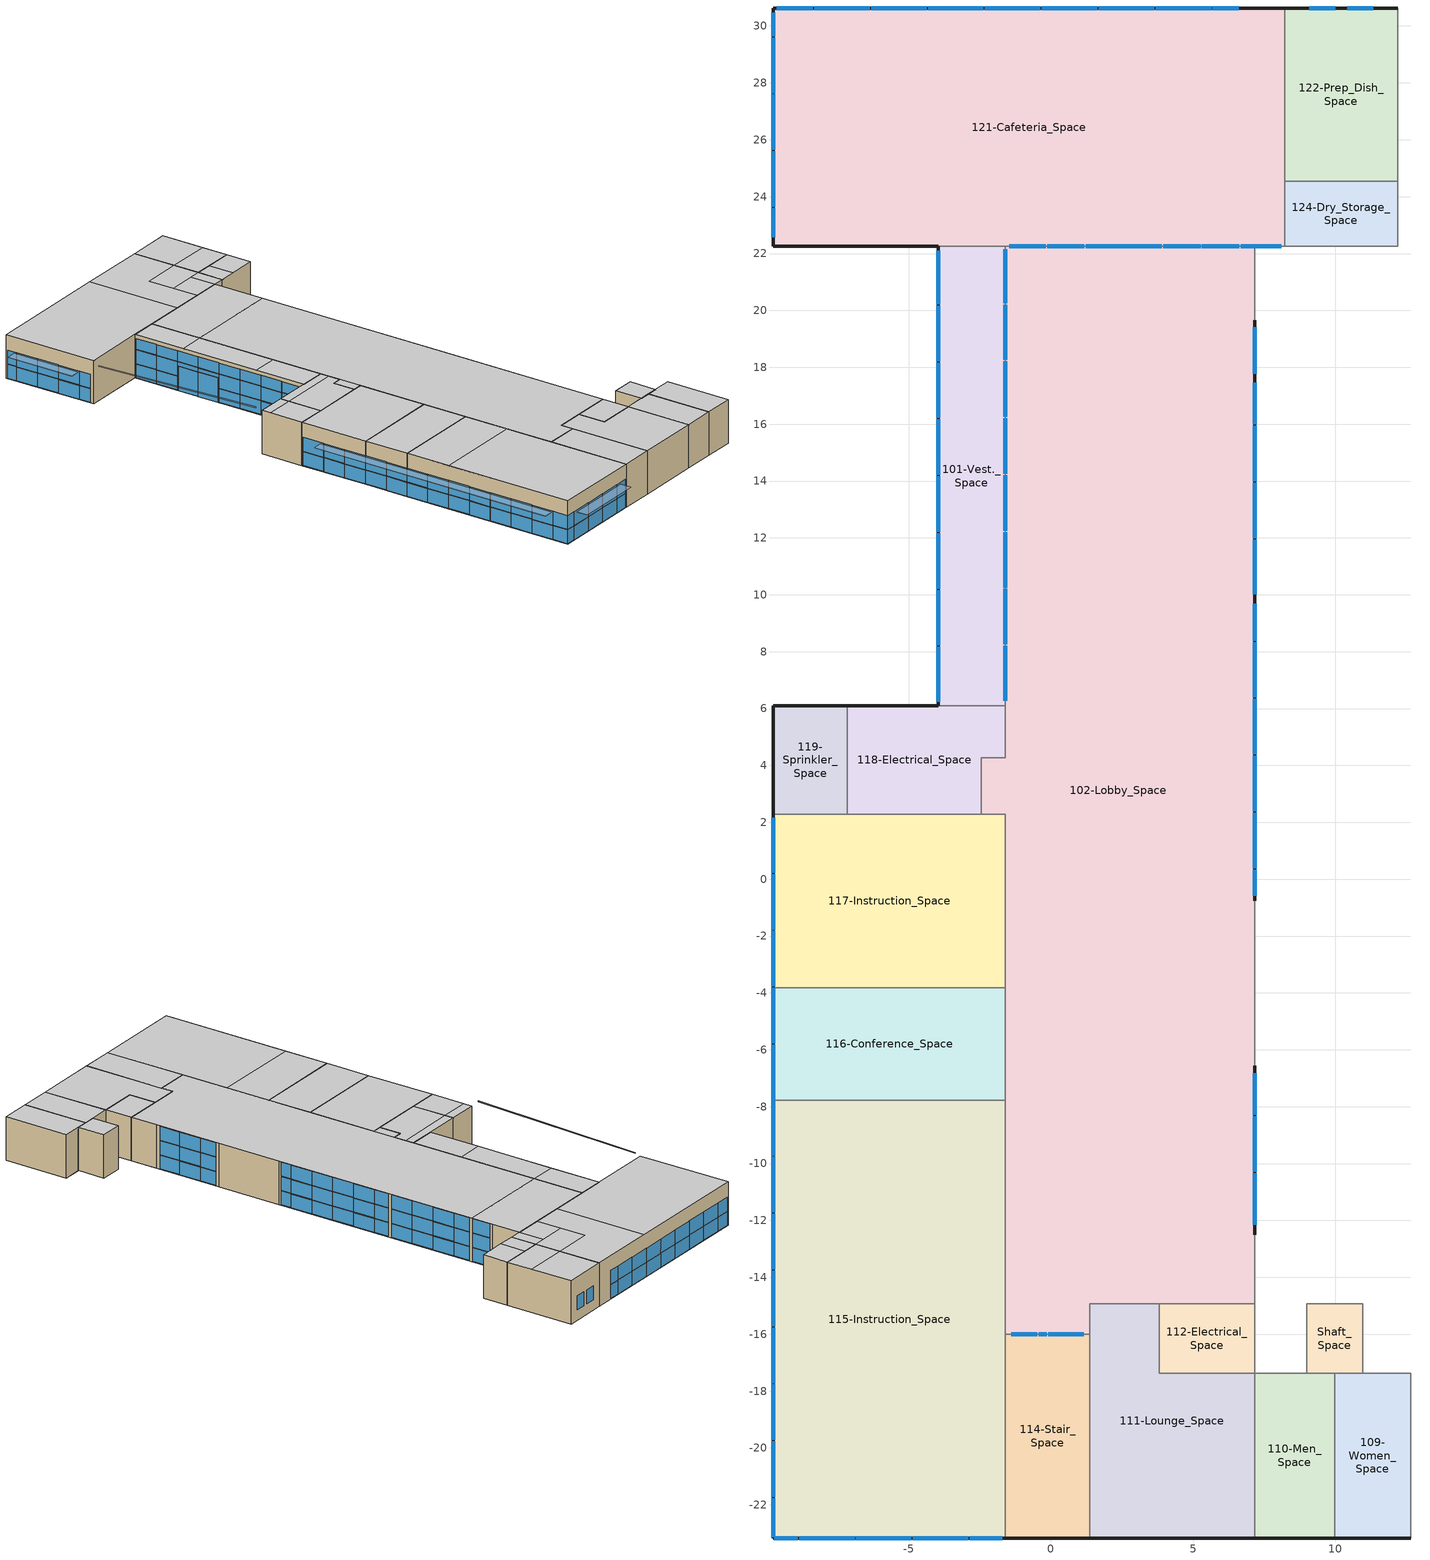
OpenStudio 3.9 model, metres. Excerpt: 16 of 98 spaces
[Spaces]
119-Sprinkler_Space
 floor ground: -7.16,6.1 -7.16,2.29 -9.75,2.29 -9.75,6.1 z0
 wall outside: -7.16,6.1 -9.75,6.1 -9.75,2.29 z0:3.8
 wall to 117-Instruction_Space: -9.75,2.29 -7.16,2.29 z0:3.8
 wall to 118-Electrical_Space: -7.16,2.29 -7.16,6.1 z0:3.8
 ceiling to 221-Instruction_Space: -9.75,6.1 -9.75,5.33 -7.16,5.33 -7.16,6.1 z3.8
 ceiling to 219-Library_Space: -9.75,5.33 -9.75,2.29 -7.16,2.29 -7.16,5.33 z3.8
112-Electrical_Space
 floor ground: 7.16,-14.94 7.16,-17.37 3.81,-17.37 3.81,-14.94 z0
 wall to 111-Lounge_Space: 3.81,-14.94 3.81,-17.37 7.16,-17.37 z0:3.8
 wall to 107-Corridor_Space: 7.16,-17.37 7.16,-14.94 z0:3.8
 wall to 102-Lobby_Space: 7.16,-14.94 3.81,-14.94 z0:3.8
 ceiling to 214-Electrical_Space: 3.81,-14.94 3.81,-17.37 7.16,-17.37 7.16,-14.94 z3.8
110-Men_Space
 floor ground: 9.98,-17.37 9.98,-23.16 7.16,-23.16 7.16,-17.37 z0
 wall outside: 7.16,-23.16 9.98,-23.16 z0:3.8
 wall to 109-Women_Space: 9.98,-23.16 9.98,-17.37 z0:3.8
 wall to Shaft_Space: 9.98,-17.37 8.99,-17.37 z0:3.8
 wall to 107-Corridor_Space: 8.99,-17.37 7.16,-17.37 z0:3.8
 wall to 111-Lounge_Space: 7.16,-17.37 7.16,-23.16 z0:3.8
 ceiling to 211-Women_Space: 7.16,-17.37 7.16,-23.16 9.98,-23.16 9.98,-17.37 z3.8
109-Women_Space
 floor ground: 12.65,-17.37 12.65,-23.16 9.98,-23.16 9.98,-17.37 z0
 wall outside: 9.98,-23.16 12.65,-23.16 z0:3.8
 wall to 108-Instruction_Space: 12.65,-23.16 12.65,-17.37 z0:3.8
 wall to Shaft_Space: 10.97,-17.37 9.98,-17.37 z0:3.8
 wall to 107-Corridor_Space: 12.65,-17.37 10.97,-17.37 z0:3.8
 ceiling to 210-Men_Space: 9.98,-17.37 9.98,-23.16 12.65,-23.16 12.65,-17.37 z3.8
102-Lobby_Space
 floor ground: 7.16,22.25 7.16,-14.94 1.37,-14.94 1.37,-16 -1.6,-16 -1.6,2.29 -2.44,2.29 -2.44,4.27 -1.6,4.27 -1.6,22.25 z0
 wall outside: 7.16,-0.76 7.16,19.66 / 7.16,-12.5 7.16,-6.55 z0:3.8
 wall to 118-Electrical_Space: -1.6,6.1 -1.6,4.27 -2.44,4.27 -2.44,2.29 z0:3.8
 wall to 117-Instruction_Space: -2.44,2.29 -1.6,2.29 -1.6,-3.81 z0:3.8
 wall to 115-Instruction_Space: -1.6,-7.77 -1.6,-16 z0:3.8
 wall to 116-Conference_Space: -1.6,-3.81 -1.6,-7.77 z0:3.8
 wall to 114-Stair_Space: -1.6,-16 1.37,-16 z0:3.8
 wall to 111-Lounge_Space: 1.37,-16 1.37,-14.94 3.81,-14.94 z0:3.8
 wall to 131-Corridor_Space: 7.16,19.66 7.16,22.25 z0:3.8
 wall to 107-Corridor_Space: 7.16,-14.94 7.16,-12.5 z0:3.8
 wall to 120-Lounge_Space: 7.16,-6.55 7.16,-0.76 z0:3.8
 wall to 121-Cafeteria_Space: 7.16,22.25 -1.6,22.25 z0:3.8
 wall to 101-Vest._Space: -1.6,22.25 -1.6,6.1 z0:3.8
 window inside: -0.09,-16 1.16,-16 / -0.42,-16 -0.14,-16 / -1.6,18.21 -1.6,18.14 z0.05:2.13; -0.09,-16 1.16,-16 / -1.38,-16 -0.47,-16 / -0.42,-16 -0.14,-16 / 3.48,22.25 1.65,22.25 z2.18:2.38; -0.09,-16 1.16,-16 / -0.42,-16 -0.14,-16 / -1.38,-16 -0.47,-16 z2.42:3.48; -1.38,-16 -0.47,-16 / 3.48,22.25 1.65,22.25 / -1.6,14.33 -1.6,14.26 / -1.6,18.09 -1.6,16.26 / -1.6,16.21 -1.6,14.38 z0:2.13; 7.15,22.25 6.67,22.25 / 6.62,22.25 5.31,22.25 / 5.26,22.25 3.95,22.25 / 3.9,22.25 3.53,22.25 / 1.18,22.25 -0.13,22.25 / -0.18,22.25 -1.47,22.25 / 1.6,22.25 1.23,22.25 z0.05:2.38; 7.15,22.25 6.67,22.25 / 6.62,22.25 5.31,22.25 / 5.26,22.25 3.95,22.25 / 3.9,22.25 2.59,22.25 / 2.54,22.25 1.23,22.25 / 1.18,22.25 -0.13,22.25 / -0.18,22.25 -1.47,22.25 z2.42:3.49; -1.6,8.21 -1.6,6.28 / -1.6,10.21 -1.6,8.26 / -1.6,12.21 -1.6,10.26 / -1.6,14.21 -1.6,12.26 / -1.6,20.21 -1.6,18.26 / -1.6,22.14 -1.6,20.26 z0.05:1.24; -1.6,8.21 -1.6,6.28 / -1.6,10.21 -1.6,8.26 / -1.6,12.21 -1.6,10.26 / -1.6,14.21 -1.6,12.26 / -1.6,20.21 -1.6,18.26 / -1.6,22.14 -1.6,20.26 z1.29:2.5; -1.6,8.21 -1.6,6.28 / -1.6,10.21 -1.6,8.26 / -1.6,12.21 -1.6,10.26 / -1.6,14.21 -1.6,12.26 / -1.6,16.21 -1.6,14.26 / -1.6,18.21 -1.6,16.26 / -1.6,20.21 -1.6,18.26 / -1.6,22.14 -1.6,20.26 z2.56:3.49; -1.6,16.21 -1.6,14.26 / -1.6,18.21 -1.6,16.26 z2.18:2.5
 window: 7.16,-0.59 7.16,0.34 / 7.16,0.39 7.16,2.34 / 7.16,2.39 7.16,4.34 / 7.16,4.39 7.16,6.34 / 7.16,6.39 7.16,8.34 / 7.16,8.39 7.16,9.69 / 7.16,10.01 7.16,11.94 / 7.16,11.99 7.16,13.94 / 7.16,13.99 7.16,15.94 / 7.16,15.99 7.16,17.45 / 7.16,17.78 7.16,19.41 / 7.16,-12.16 7.16,-10.33 / 7.16,-10.28 7.16,-8.33 / 7.16,-8.28 7.16,-6.82 z0.05:1.24; 7.16,-0.59 7.16,0.34 / 7.16,0.39 7.16,2.34 / 7.16,2.39 7.16,4.34 / 7.16,4.39 7.16,6.34 / 7.16,6.39 7.16,8.34 / 7.16,8.39 7.16,9.69 / 7.16,10.01 7.16,11.94 / 7.16,11.99 7.16,13.94 / 7.16,13.99 7.16,15.94 / 7.16,15.99 7.16,17.45 / 7.16,17.78 7.16,19.41 / 7.16,-12.16 7.16,-10.33 / 7.16,-10.28 7.16,-8.33 / 7.16,-8.28 7.16,-6.82 z1.29:2.5; 7.16,-0.59 7.16,0.34 / 7.16,0.39 7.16,2.34 / 7.16,2.39 7.16,4.34 / 7.16,4.39 7.16,6.34 / 7.16,6.39 7.16,8.34 / 7.16,8.39 7.16,9.69 / 7.16,10.01 7.16,11.94 / 7.16,11.99 7.16,13.94 / 7.16,13.99 7.16,15.94 / 7.16,15.99 7.16,17.45 / 7.16,17.78 7.16,19.41 / 7.16,-12.16 7.16,-10.33 / 7.16,-10.28 7.16,-8.33 / 7.16,-8.28 7.16,-6.82 z2.56:3.77
 ceiling to 234-Corridor_Space: -1.6,22.25 -1.6,17.68 7.16,17.68 7.16,22.25 z3.8
 ceiling to 216-Lobby_Space: -1.6,17.68 -1.6,-16 1.37,-16 1.37,-14.94 7.16,-14.94 7.16,17.68 z3.8
 ceiling to 220-Electrical_Space: -2.44,4.27 -2.44,2.29 -1.6,2.29 -1.6,4.27 z3.8
118-Electrical_Space
 floor ground: -1.6,6.1 -1.6,4.27 -2.44,4.27 -2.44,2.29 -7.16,2.29 -7.16,6.1 z0
 wall outside: -3.96,6.1 -7.16,6.1 z0:3.8
 wall to 101-Vest._Space: -1.6,6.1 -3.96,6.1 z0:3.8
 wall to 117-Instruction_Space: -7.16,2.29 -2.44,2.29 z0:3.8
 ceiling to 221-Instruction_Space: -7.16,6.1 -7.16,5.33 -1.6,5.33 -1.6,6.1 z3.8
 ceiling to 220-Electrical_Space: -7.16,5.33 -7.16,2.29 -2.44,2.29 -2.44,4.27 -1.6,4.27 -1.6,5.33 z3.8
117-Instruction_Space
 floor ground: -1.6,2.29 -1.6,-3.81 -9.75,-3.81 -9.75,2.29 z0
 wall outside: -9.75,2.29 -9.75,-3.81 z0:3.8
 wall to 116-Conference_Space: -9.75,-3.81 -1.6,-3.81 z0:3.8
 window: -9.75,2.15 -9.75,0.23 / -9.75,0.18 -9.75,-1.77 / -9.75,-1.82 -9.75,-3.77 z0.05:1.24; -9.75,2.15 -9.75,0.23 / -9.75,0.18 -9.75,-1.77 / -9.75,-1.82 -9.75,-3.77 z1.29:2.5
 ceiling to 219-Library_Space: -9.75,2.29 -9.75,-3.81 -1.6,-3.81 -1.6,2.29 z3.8
116-Conference_Space
 floor ground: -1.6,-3.81 -1.6,-7.77 -9.75,-7.77 -9.75,-3.81 z0
 wall outside: -9.75,-3.81 -9.75,-7.77 z0:3.8
 wall to 115-Instruction_Space: -9.75,-7.77 -1.6,-7.77 z0:3.8
 window: -9.75,-3.82 -9.75,-5.77 / -9.75,-5.82 -9.75,-7.77 z0.05:1.24; -9.75,-3.82 -9.75,-5.77 / -9.75,-5.82 -9.75,-7.77 z1.29:2.5
 ceiling to 219-Library_Space: -9.75,-3.81 -9.75,-7.77 -1.6,-7.77 -1.6,-3.81 z3.8
115-Instruction_Space
 floor ground: -1.6,-7.77 -1.6,-23.16 -9.75,-23.16 -9.75,-7.77 z0
 wall outside: -9.75,-7.77 -9.75,-23.16 -1.6,-23.16 z0:3.8
 wall to 114-Stair_Space: -1.6,-23.16 -1.6,-16 z0:3.8
 window: -9.73,-23.16 -8.9,-23.16 / -8.85,-23.16 -6.9,-23.16 / -6.85,-23.16 -4.9,-23.16 / -4.85,-23.16 -2.9,-23.16 / -2.85,-23.16 -1.71,-23.16 / -9.75,-7.77 -9.75,-9.72 / -9.75,-9.77 -9.75,-11.72 / -9.75,-11.77 -9.75,-13.72 / -9.75,-13.77 -9.75,-15.72 / -9.75,-15.77 -9.75,-17.72 / -9.75,-17.77 -9.75,-19.72 / -9.75,-19.77 -9.75,-21.72 / -9.75,-21.77 -9.75,-23.13 z0.05:1.24; -9.73,-23.16 -8.9,-23.16 / -8.85,-23.16 -6.9,-23.16 / -6.85,-23.16 -4.9,-23.16 / -4.85,-23.16 -2.9,-23.16 / -2.85,-23.16 -1.71,-23.16 / -9.75,-7.77 -9.75,-9.72 / -9.75,-9.77 -9.75,-11.72 / -9.75,-11.77 -9.75,-13.72 / -9.75,-13.77 -9.75,-15.72 / -9.75,-15.77 -9.75,-17.72 / -9.75,-17.77 -9.75,-19.72 / -9.75,-19.77 -9.75,-21.72 / -9.75,-21.77 -9.75,-23.13 z1.29:2.5
 ceiling to 219-Library_Space: -9.75,-7.77 -9.75,-11.73 -1.6,-11.73 -1.6,-7.77 z3.8
 ceiling to 218-Instruction_Space: -9.75,-11.73 -9.75,-23.16 -1.6,-23.16 -1.6,-11.73 z3.8
114-Stair_Space
 floor ground: 1.37,-16 1.37,-23.16 -1.6,-23.16 -1.6,-16 z0
 wall outside: -1.6,-23.16 1.37,-23.16 z0:3.8
 wall to 111-Lounge_Space: 1.37,-23.16 1.37,-16 z0:3.8
 window inside: 1.16,-16 -0.09,-16 z0.05:2.13
 ceiling to 217-Stair_Space: -1.6,-16 -1.6,-23.16 1.37,-23.16 1.37,-16 z3.8
111-Lounge_Space
 floor ground: 7.16,-17.37 7.16,-23.16 1.37,-23.16 1.37,-14.94 3.81,-14.94 3.81,-17.37 z0
 wall outside: 1.37,-23.16 7.16,-23.16 z0:3.8
 ceiling to 212-Lounge_Space: 1.37,-14.94 1.37,-23.16 7.16,-23.16 7.16,-17.37 3.81,-17.37 3.81,-14.94 z3.8
Shaft_Space
 floor ground: 10.97,-14.94 10.97,-17.37 8.99,-17.37 8.99,-14.94 z0
 wall to 107-Corridor_Space: 10.97,-17.37 10.97,-14.94 8.99,-14.94 8.99,-17.37 z0:3.8
 ceiling to Shaft_2_Space: 8.99,-14.94 8.99,-17.37 10.97,-17.37 10.97,-14.94 z3.8
122-Prep_Dish_Space
 floor ground: 12.19,30.63 12.19,24.54 8.23,24.54 8.23,30.63 z0
 wall outside: 12.19,30.63 8.23,30.63 z0:3.8
 wall to 121-Cafeteria_Space: 8.23,30.63 8.23,24.54 z0:3.8
 wall to 124-Dry_Storage_Space: 8.23,24.54 12.19,24.54 z0:3.8
 wall to 123-Conference_Space: 12.19,24.54 12.19,30.63 z0:3.8
 window: 10.01,30.63 9.09,30.63 / 11.33,30.63 10.41,30.63 z0.92:2.14
 ceiling to 226-Men_Space: 8.23,26.82 8.23,24.54 12.19,24.54 12.19,26.82 z3.8
 ceiling to 228-Copy_Print_Space: 8.23,30.63 8.23,26.82 12.19,26.82 12.19,30.63 z3.8
124-Dry_Storage_Space
 floor ground: 12.19,24.54 12.19,22.25 8.23,22.25 8.23,24.54 z0
 wall to 125-Electrical_Space: 12.19,22.25 12.19,24.54 z0:3.8
 wall to 121-Cafeteria_Space: 8.23,24.54 8.23,22.25 z0:3.8
 wall to 131-Corridor_Space: 8.23,22.25 12.19,22.25 z0:3.8
 ceiling to 234-Corridor_Space: 9.75,24.54 9.75,22.25 12.19,22.25 12.19,24.54 z3.8
 ceiling to 227-Electrical_Space: 8.23,24.54 8.23,22.25 9.75,22.25 9.75,24.54 z3.8
121-Cafeteria_Space
 floor ground: 8.23,30.63 8.23,22.25 -9.75,22.25 -9.75,30.63 z0
 wall outside: 8.23,30.63 -9.75,30.63 -9.75,22.25 -3.96,22.25 z0:3.8
 wall to 101-Vest._Space: -3.96,22.25 -1.6,22.25 z0:3.8
 wall to 131-Corridor_Space: 7.16,22.25 8.23,22.25 z0:3.8
 window: 6.61,30.63 5.68,30.63 / 5.63,30.63 3.68,30.63 / 3.63,30.63 1.68,30.63 / 1.63,30.63 -0.32,30.63 / -0.37,30.63 -2.32,30.63 / -2.37,30.63 -4.32,30.63 / -4.37,30.63 -6.32,30.63 / -6.37,30.63 -8.32,30.63 / -8.37,30.63 -9.64,30.63 / -9.75,30.47 -9.75,29.64 / -9.75,27.59 -9.75,25.64 / -9.75,25.59 -9.75,23.64 / -9.75,23.59 -9.75,22.57 / -9.75,29.59 -9.75,27.64 z0.05:1.24; 6.61,30.63 5.68,30.63 / 5.63,30.63 3.68,30.63 / 3.63,30.63 1.68,30.63 / 1.63,30.63 -0.32,30.63 / -0.37,30.63 -2.32,30.63 / -2.37,30.63 -4.32,30.63 / -4.37,30.63 -6.32,30.63 / -6.37,30.63 -8.32,30.63 / -8.37,30.63 -9.64,30.63 / -9.75,30.47 -9.75,29.64 / -9.75,27.59 -9.75,25.64 / -9.75,25.59 -9.75,23.64 / -9.75,23.59 -9.75,22.57 / -9.75,29.59 -9.75,27.64 z1.29:2.5
 window inside: 7.16,22.25 8.11,22.25 / 6.67,22.25 7.15,22.25 z0.05:2.38; 7.16,22.25 8.11,22.25 z2.42:3.49
 ceiling to 225-Women_Space: 4.72,26.82 4.72,24.54 8.23,24.54 8.23,26.82 z3.8
 ceiling to 234-Corridor_Space: 4.72,24.54 4.72,22.25 7.16,22.25 7.16,24.54 z3.8
 ceiling to 227-Electrical_Space: 7.16,24.54 7.16,22.25 8.23,22.25 8.23,24.54 z3.8
 ceiling to 224-Caferteria_Space: 1.98,30.63 1.98,22.25 4.72,22.25 4.72,26.82 8.23,26.82 8.23,30.63 z3.8
 ceiling to 223-Lounge_Space: -9.75,30.63 -9.75,22.25 1.98,22.25 1.98,30.63 z3.8
101-Vest._Space
 floor ground: -1.6,22.25 -1.6,6.1 -3.96,6.1 -3.96,22.25 z0
 wall outside: -3.96,22.25 -3.96,6.1 z0:3.8
 window inside: -1.6,6.28 -1.6,8.21 / -1.6,20.26 -1.6,22.14 z0.05:1.24
 window: -3.96,8.17 -3.96,6.24 / -3.96,10.17 -3.96,8.22 / -3.96,12.17 -3.96,10.22 / -3.96,14.17 -3.96,12.22 / -3.96,20.17 -3.96,18.22 / -3.96,22.1 -3.96,20.22 z0.05:1.24; -3.96,14.29 -3.96,14.22 / -3.96,18.05 -3.96,16.22 / -3.96,16.17 -3.96,14.34 z0:2.13; -3.96,8.17 -3.96,6.24 / -3.96,10.17 -3.96,8.22 / -3.96,12.17 -3.96,10.22 / -3.96,14.17 -3.96,12.22 / -3.96,20.17 -3.96,18.22 / -3.96,22.1 -3.96,20.22 z1.29:2.5; -3.96,8.17 -3.96,6.24 / -3.96,10.17 -3.96,8.22 / -3.96,12.17 -3.96,10.22 / -3.96,14.17 -3.96,12.22 / -3.96,16.17 -3.96,14.22 / -3.96,18.17 -3.96,16.22 / -3.96,20.17 -3.96,18.22 / -3.96,22.1 -3.96,20.22 z2.56:3.49; -3.96,16.17 -3.96,14.22 / -3.96,18.17 -3.96,16.22 z2.18:2.5; -3.96,18.17 -3.96,18.1 z0.05:2.13
 ceiling to 223-Lounge_Space: -3.96,22.25 -3.96,17.68 -1.6,17.68 -1.6,22.25 z3.8
 ceiling to 222-Computer_Lab_Space: -3.96,17.68 -3.96,10.67 -1.6,10.67 -1.6,17.68 z3.8
 ceiling to 221-Instruction_Space: -3.96,10.67 -3.96,6.1 -1.6,6.1 -1.6,10.67 z3.8
shading: -2.75,-23.44 -2.75,-24.39 -8.85,-24.39 -8.85,-23.44 z2.54; -8.85,-23.44 -8.85,-24.39 -2.75,-24.39 -2.75,-23.44 z2.55; -9.94,0.31 -9.94,-21.79 -10.89,-21.79 -10.89,0.31 z2.54; -10.89,0.31 -10.89,-21.79 -9.94,-21.79 -9.94,0.31 z2.55; -9.94,29.64 -9.94,23.54 -10.89,23.54 -10.89,29.64 z2.54; -10.89,29.64 -10.89,23.54 -9.94,23.54 -9.94,29.64 z2.55; -10.17,6.44,4.19 -10.17,6.44,4.11 -10.17,21.47,3.66 -10.17,21.47,3.73
[Building]
Building 1: North Axis {deg}=0; Default Construction Set=Default Generic Construction Set; Standards Building Type=MediumOffice
[Site]
Site 1: Terrain=City
[Site:WaterMainsTemperature]
Calculation Method=CorrelationFromWeatherFile
[Material]
Name | Roughness | Thickness {m} | Conductivity {W/m-K} | Density {kg/m3} | Specific Heat {J/kg-K} | Thermal Absorptance | Solar Absorptance | Visible Absorptance
Generic Gypsum Board | MediumSmooth | 0.0127 | 0.16 | 800 | 1090 | 0.9 | 0.5 | 0.5
Generic Wall Air Gap | Smooth | 0.1 | 0.667 | 1.28 | 1000 | 0.9 | 0.7 | 0.7
Generic Ceiling Air Gap | Smooth | 0.1 | 0.556 | 1.28 | 1000 | 0.9 | 0.7 | 0.7
Generic Painted Metal | Smooth | 0.0015 | 45 | 7690 | 410 | 0.9 | 0.5 | 0.5
Generic 25mm Insulation | MediumRough | 0.025 | 0.03 | 43 | 1210 | 0.9 | 0.7 | 0.7
Generic 50mm Insulation | MediumRough | 0.05 | 0.03 | 43 | 1210 | 0.9 | 0.7 | 0.7
Generic LW Concrete | MediumRough | 0.1 | 0.53 | 1280 | 840 | 0.9 | 0.8 | 0.8
Generic Acoustic Tile | MediumSmooth | 0.02 | 0.06 | 368 | 590 | 0.9 | 0.2 | 0.2
Generic Brick | MediumRough | 0.1 | 0.9 | 1920 | 790 | 0.9 | 0.65 | 0.65
Generic Roof Membrane | MediumRough | 0.01 | 0.16 | 1120 | 1460 | 0.9 | 0.65 | 0.65
Generic HW Concrete | MediumRough | 0.2 | 1.95 | 2240 | 900 | 0.9 | 0.8 | 0.8
Generic 25mm Wood | MediumSmooth | 0.0254 | 0.15 | 608 | 1630 | 0.9 | 0.5 | 0.5
Material #1 | Smooth | 0.1 | 0.1 | 0.1 | 1400 |  | 0.65 | 0.65
[WindowMaterial:Gas]
Generic Window Air Gap: Gas Type=Air; Thickness {m}=0.0127
[WindowMaterial:Glazing] Optical Data Type=SpectralAverage; Thickness {m}=0.006; Infrared Transmittance at Normal Incidence=0; Front Side Infrared Hemispherical Emissivity=0.84; Conductivity {W/m-K}=1; Dirt Correction Factor for Solar and Visible Transmittance=1; Solar Diffusing=No
Name | Solar Transmittance at Normal Incidence | Front Side Solar Reflectance at Normal Incidence | Back Side Solar Reflectance at Normal Incidence | Visible Transmittance at Normal Incidence | Front Side Visible Reflectance at Normal Incidence | Back Side Visible Reflectance at Normal Incidence | Back Side Infrared Hemispherical Emissivity
Generic Clear Glass | 0.77 | 0.07 | 0.07 | 0.88 | 0.08 | 0.08 | 0.84
Generic Low-e Glass | 0.45 | 0.36 | 0.36 | 0.71 | 0.21 | 0.21 | 0.047
[Construction]
Generic Underground Roof: Generic 50mm Insulation, Generic HW Concrete, Generic Ceiling Air Gap, Generic Acoustic Tile
Generic Underground Wall: Generic 50mm Insulation, Generic HW Concrete, Generic Wall Air Gap, Generic Gypsum Board
Generic Exposed Floor: Generic Painted Metal, Generic Ceiling Air Gap, Generic 50mm Insulation, Generic LW Concrete
Generic Single Pane: Generic Clear Glass
Generic Shade: Material #1
Generic Interior Wall: Generic Gypsum Board, Generic Wall Air Gap, Generic Gypsum Board
Generic Ground Slab: Generic 50mm Insulation, Generic HW Concrete
Generic Exterior Wall: Generic Brick, Generic LW Concrete, Generic 50mm Insulation, Generic Wall Air Gap, Generic Gypsum Board
Generic Double Pane: Generic Low-e Glass, Generic Window Air Gap, Generic Clear Glass
Generic Roof: Generic Roof Membrane, Generic 50mm Insulation, Generic LW Concrete, Generic Ceiling Air Gap, Generic Acoustic Tile
Generic Interior Door: Generic 25mm Wood
Generic Interior Floor: Generic Acoustic Tile, Generic Ceiling Air Gap, Generic LW Concrete
Generic Exterior Door: Generic Painted Metal, Generic 25mm Insulation, Generic Painted Metal
Generic Interior Ceiling: Generic LW Concrete, Generic Ceiling Air Gap, Generic Acoustic Tile
[DefaultConstructionSet]
Default Generic Construction Set: Default Exterior Surface Constructions=DefaultSurfaceConstructions #2; Default Interior Surface Constructions=DefaultSurfaceConstructions #1; Default Ground Contact Surface Constructions=DefaultSurfaceConstructions #3; Default Exterior SubSurface Constructions=DefaultSubSurfaceConstructions #2; Default Interior SubSurface Constructions=DefaultSubSurfaceConstructions #1; Space Shading Construction=Generic Shade; Adiabatic Surface Construction=Generic Interior Wall
[DefaultSurfaceConstructions]
Name | Floor Construction | Wall Construction | Roof Ceiling Construction
DefaultSurfaceConstructions #1 | Generic Interior Floor | Generic Interior Wall | Generic Interior Ceiling
DefaultSurfaceConstructions #2 | Generic Exposed Floor | Generic Exterior Wall | Generic Roof
DefaultSurfaceConstructions #3 | Generic Ground Slab | Generic Underground Wall | Generic Underground Roof
[DefaultSubSurfaceConstructions]
Name | Fixed Window Construction | Operable Window Construction | Door Construction | Glass Door Construction | Overhead Door Construction | Skylight Construction
DefaultSubSurfaceConstructions #1 | Generic Single Pane | Generic Single Pane | Generic Interior Door | Generic Single Pane | Generic Interior Door | Generic Single Pane
DefaultSubSurfaceConstructions #2 | Generic Double Pane | Generic Double Pane | Generic Exterior Door | Generic Double Pane | Generic Exterior Door | Generic Double Pane
[Space] Building Story=01 - Entry Level
Name | Thermal Zone | Volume {m3}
119-Sprinkler_Space | 119-Sprinkler | 37.5096
112-Electrical_Space | 112-Electrical | 31.0668
110-Men_Space | 110-Men | 62.0453
109-Women_Space | 109-Women | 58.6915
102-Lobby_Space | 102-Lobby | 1256.62
118-Electrical_Space | 118-Electrical | 74.2249
117-Instruction_Space | 117-Instruction | 188.872
116-Conference_Space | 116-Conference | 122.767
115-Instruction_Space | 115-Instruction | 476.901
114-Stair_Space | 114-Stair | 80.8884
111-Lounge_Space | 111-Lounge | 150.038
Shaft_Space | Shaft | 18.3576
122-Prep_Dish_Space | 122-Prep_Dish | 91.7882
124-Dry_Storage_Space | 124-Dry_Storage | 34.4206
121-Cafeteria_Space | 121-Cafeteria | 572.794
101-Vest._Space | 101-Vest. | 145.008
[ThermalZone] Ceiling Height {m}=3.8; Use Ideal Air Loads=No
Name | Volume {m3}
119-Sprinkler | 37.5096
112-Electrical | 31.0668
110-Men | 62.0453
109-Women | 58.6915
102-Lobby | 1256.62
118-Electrical | 74.2249
117-Instruction | 188.872
116-Conference | 122.767
115-Instruction | 476.901
114-Stair | 80.8884
111-Lounge | 150.038
Shaft | 18.3576
122-Prep_Dish | 91.7882
124-Dry_Storage | 34.4206
121-Cafeteria | 572.794
101-Vest. | 145.008
[Sizing:Zone] Zone Cooling Design Supply Air Temperature Input Method=SupplyAirTemperature; Zone Cooling Design Supply Air Temperature {C}=14; Zone Cooling Design Supply Air Temperature Difference {deltaC}=11.11; Zone Heating Design Supply Air Temperature Input Method=SupplyAirTemperature; Zone Heating Design Supply Air Temperature {C}=40; Zone Heating Design Supply Air Temperature Difference {deltaC}=11.11; Zone Cooling Design Supply Air Humidity Ratio {kg-H2O/kg-air}=0.0085; Zone Heating Design Supply Air Humidity Ratio {kg-H2O/kg-air}=0.008; Cooling Design Air Flow Method=DesignDay; Heating Design Air Flow Method=DesignDay; Account for Dedicated Outdoor Air System=No; Dedicated Outdoor Air System Control Strategy=NeutralSupplyAir; Dedicated Outdoor Air Low Setpoint Temperature for Design {C}=autosize; Dedicated Outdoor Air High Setpoint Temperature for Design {C}=autosize; Zone Load Sizing Method=Sensible Load Only No Latent Load; Zone Latent Cooling Design Supply Air Humidity Ratio Input Method=HumidityRatioDifference; Zone Cooling Design Supply Air Humidity Ratio Difference {kgWater/kgDryAir}=0.005; Zone Latent Heating Design Supply Air Humidity Ratio Input Method=HumidityRatioDifference; Zone Humidification Design Supply Air Humidity Ratio Difference {kgWater/kgDryAir}=0.005; Sizing Option=Coincident
125-Electrical; 123-Conference; 127-Office; 126-Admin; 128-Storage; 129-Toilet; 119-Sprinkler; 120-Lounge; 112-Electrical; 107-Corridor; 108-Instruction; 106-Instruction; 105-Instruction; 104-Instruction; 103-Conference; 132-Stair; 110-Men; 109-Women; 130-Stair; 102-Lobby; 118-Electrical; 117-Instruction; 116-Conference; 115-Instruction; 114-Stair; 111-Lounge; Shaft; Shaft1; 122-Prep_Dish; 124-Dry_Storage; 131-Corridor; 121-Cafeteria; 101-Vest.; 201-Stair; 202-Instruction; 203-Computer_Lab; 204-Instruction; 205-Instruction; 235-Corridor; 212-Lounge; 214-Electrical; 217-Stair; 218-Instruction; 219-Library; 220-Electrical; 221-Instruction; 229-Administration; 230-Office; 231-Office; 232-Toilet; 206-Lounge; 207-Copy_Print; 208-Drafting; 209-Computer_Lab; 210-Men; 211-Women; 233-Stair; 216-Lobby; 222-Computer_Lab; 223-Lounge; Shaft_2; Shaft1_2; 224-Caferteria; 227-Electrical; 228-Copy_Print; 234-Corridor; 226-Men; 225-Women; 301-Stair; 302-Instruction; 303-Instruction; 304-Instruction; 305-Instruction; 306-Instruction; 309-Lounge; 310-Electrical; 312-Stair; 313-Instruction; 314-Instruction; 315-Instruction; 316-Storage; 317-Electrical; 319-Media_Review; 320-Media_Review; 321-Open_Office; 324-Advisors; 325-Conference; 326-Toilet; 236-Corridor; 307-Men; 308-Women; 327-Stair; Shaft_3; Shaft1_3; 322-Administration; 323-Electrical; 328-Corridor; 318-Lobby
[BuildingStory]
01 - Entry Level
